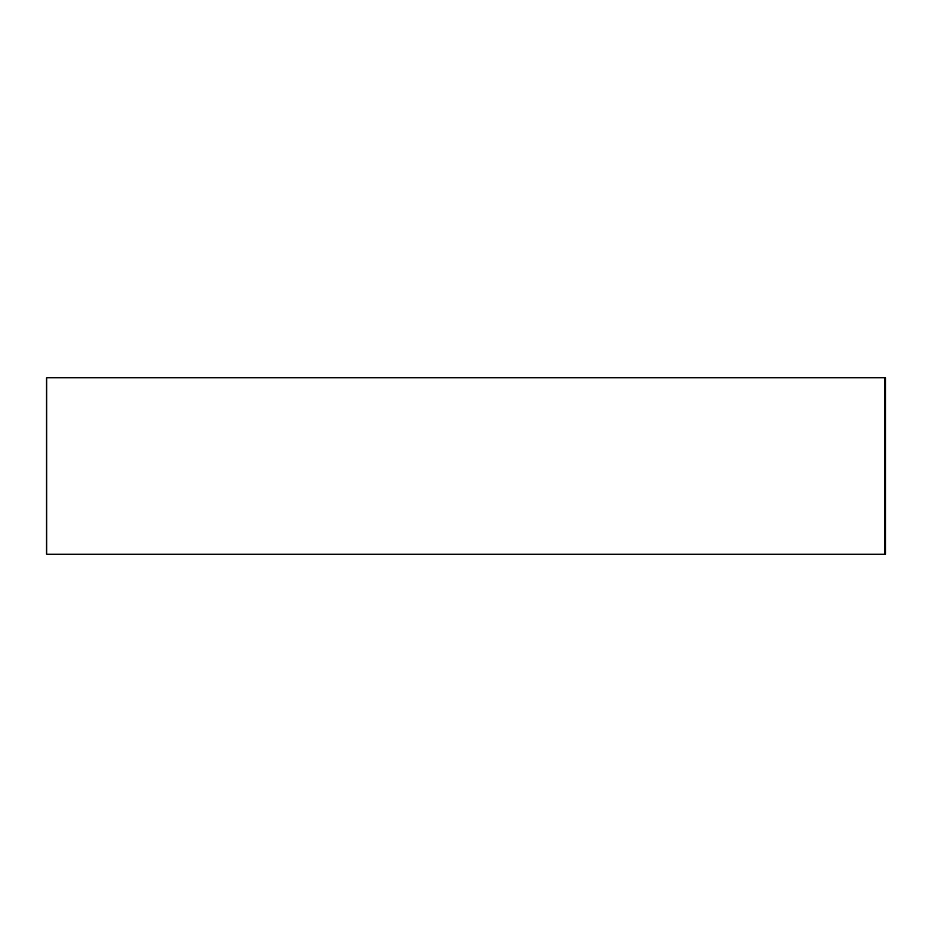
<?xml version="1.0" encoding="UTF-8"?>
<svg xmlns="http://www.w3.org/2000/svg" width="932" height="932" viewBox="0 0 932 932"><rect width="100%" height="100%" fill="white"/><g stroke="black" fill="none" stroke-linecap="round" stroke-linejoin="round"><path stroke-width="1.4" d="M885.004 377.705L885.004 554.295M885.4 377.705L46.6 377.705L46.6 554.295L885.4 554.295L885.4 377.705"/></g></svg>
